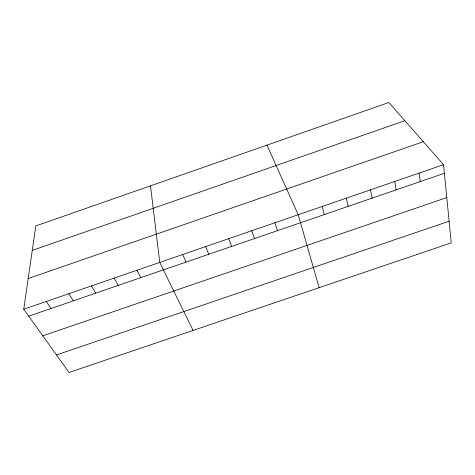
<?xml version="1.0" encoding="UTF-8"?>
<svg xmlns="http://www.w3.org/2000/svg" width="475" height="475" viewBox="0 0 475 475"><rect width="100%" height="100%" fill="white"/><g stroke="black" fill="none" stroke-linecap="round" stroke-linejoin="round"><path stroke-width="0.71" d="M23.75 309.237L35.797 225.934L388.853 102.517L443.531 164.7L451.25 242.879L69.041 372.483L23.75 309.237L443.531 164.7M32.258 250.396L404.86 120.721M28.191 278.54L423.326 141.722M28.714 316.172L444.38 173.286M42.786 335.819L446.779 197.606M56.472 354.938L449.113 221.225M46.247 301.488L50.997 308.512M68.81 293.722L73.34 300.829M91.438 285.932L95.754 293.123M114.137 278.113L118.233 285.398M136.901 270.275L140.778 277.649M193.064 330.428L159.737 262.414L150.504 185.838M182.638 254.529L186.075 262.075M266.968 145.124L298.205 214.736L319.147 287.672M205.61 246.62L208.822 254.256M228.653 238.682L231.64 246.418M251.768 230.725L254.523 238.551M274.948 222.745L277.477 230.66M322.234 206.465L324.294 214.563M346.34 198.164L348.163 206.364M370.524 189.834L372.103 198.128M394.784 181.486L396.12 189.875M419.116 173.102L420.209 181.592"/></g></svg>
